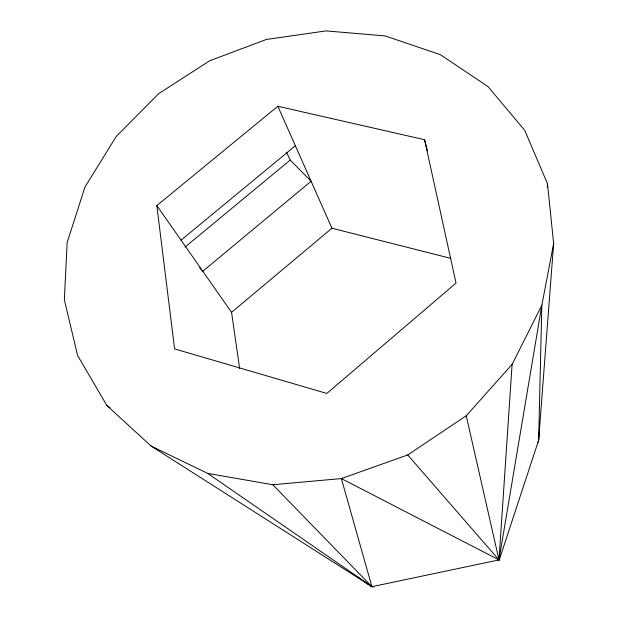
<?xml version="1.0" encoding="UTF-8"?>
<svg xmlns="http://www.w3.org/2000/svg" width="618" height="618" viewBox="0 0 618 618"><rect width="100%" height="100%" fill="white"/><g stroke="black" fill="none" stroke-linecap="round" stroke-linejoin="round"><path stroke-width="0.93" d="M537.992 442.457L538.641 440.271L541.824 305.3L553.643 243.515L547.502 183.824L524.798 130.429L488.027 86.605L440.317 54.654L385.153 35.914L326.049 30.9L266.443 39.452L209.61 60.811L158.587 93.735L116.207 136.524L84.998 186.984L67.153 242.465L64.357 299.823L77.59 355.474L106.891 405.532L151.101 446.049L371.92 586.691L373.419 587.023M498.255 560.348L499.089 560.441L538.641 440.271L538.904 432.561M547.37 187.687L547.502 183.824M151.101 446.049L207.702 473.396L272.801 484.751L341.36 478.579L498.989 559.908L541.824 305.3L512.106 364.365L498.989 559.908L371.92 586.691L363.168 580.704M538.641 440.271L553.643 243.515M207.702 473.396L371.92 586.691L341.36 478.579L407.718 454.956L466.25 415.752L512.106 364.365M239.645 368.544L231.557 312.345L331.951 228.22L450.777 258.37M184.983 247.123L290.205 160.07L286.628 152.306M181.051 240.186L295.35 145.732M424.558 139.714L456.022 283.075L326.837 393.45L174.585 348.892L156.833 205.585L277.845 106.257L424.558 139.714L427.424 150.838M106.891 405.532L110.074 407.71M357.598 576.895L360.781 579.074M290.205 160.07L311.101 181.221L202.797 271.256L199.668 267.772M272.801 484.751L371.92 586.691L370.669 585.223M407.718 454.956L498.989 559.908L466.25 415.752M156.833 205.585L231.557 312.345M277.845 106.257L331.951 228.22"/></g></svg>
